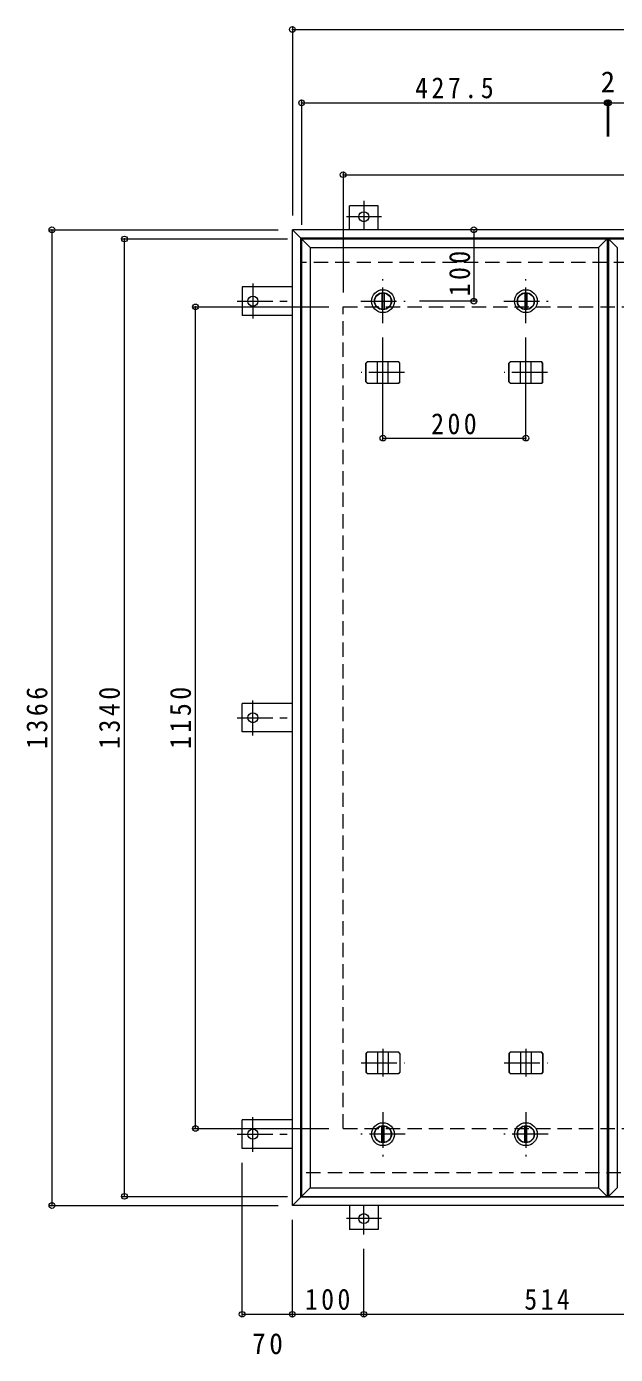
# Model space of a CAD drawing. Units: millimetres at full size, sheet at 1:10. Extents: x -2621 to 2734, y -1962 to 1834.
# Drawn here: x -2621 to -1797, y -90 to 1768 of the extents above; entities that cross this region are included whole.
import ezdxf
from ezdxf.enums import TextEntityAlignment as Align

# ---------------------------------------------------------------- set-up
doc = ezdxf.new("R2010")
doc.units = ezdxf.units.MM
doc.header["$LTSCALE"] = 10
doc.header["$PDMODE"] = 32
doc.header["$PDSIZE"] = 8
doc.linetypes.add('CHAIN1', pattern=[8, 5, -1, 1, -1])
doc.linetypes.add('DASHED2', pattern=[3, 2, -1])
for name, color, linetype, lineweight in [('0-1_躯体', 2, 'DASHED2', 9), ('0-2_仕上', 3, 'Continuous', 9), ('0-3_建具', 4, 'Continuous', 9), ('0-C_084', 2, 'Continuous', 9), ('0-E_090', 3, 'Continuous', 9), ('0-F_092', 7, 'Continuous', 9)]:
    doc.layers.add(name, color=color, linetype=linetype, lineweight=lineweight)
doc.styles.add('ＭＳ ゴシック', font='')
doc.styles.get('ＭＳ ゴシック').set_extended_font_data('MS Gothic')

msp = doc.modelspace()

# ---------------------------------------------------------------- linework, layer by layer
at = {"layer": '0-1_躯体'}
for p, q in [((-519.04, 1438.04), (-2237.04, 1438.04)), ((-2178.04, 1376.04), (-578.04, 1376.04)), ((-2178.04, 226.04), (-2178.04, 1376.04)), ((-2178.04, 226.04), (-578.04, 226.04)), ((-949.54, 164.04), (-2237.04, 164.04))]:
    msp.add_line(p, q, dxfattribs=at)
at = {"layer": '0-2_仕上'}
for p, q in [((-2236.04, 1471.04), (-2236.04, 131.04)), ((-1808.54, 1471.04), (-1808.54, 131.04)), ((-1806.54, 1471.04), (-1806.54, 131.04)), ((-1820.54, 1459.04), (-1820.54, 143.04)), ((-2236.04, 131.04), (-1808.54, 131.04)), ((-1806.54, 131.04), (-1379.04, 131.04))]:
    msp.add_line(p, q, dxfattribs=at)
for points in [[(-2224.04, 1459.04), (-2236.04, 1471.04), (-1808.54, 1471.04)], [(-2224.04, 1459.04), (-1820.54, 1459.04), (-1808.54, 1471.04)], [(-1794.54, 1459.04), (-1806.54, 1471.04), (-1379.04, 1471.04)], [(-2224.04, 1459.04), (-2224.04, 143.04), (-2236.04, 131.04)], [(-1794.54, 1459.04), (-1794.54, 143.04), (-1806.54, 131.04)], [(-2224.04, 143.04), (-1820.54, 143.04), (-1808.54, 131.04)]]:
    msp.add_lwpolyline(points, dxfattribs=at)
at = {"layer": '0-3_建具', "color": 2}
for p, q in [((-2249.04, 1484.04), (-2237.04, 1472.04)), ((-507.04, 1484.04), (-2249.04, 1484.04)), ((-2249.04, 118.04), (-2249.04, 1484.04)), ((-519.04, 1472.04), (-2237.04, 1472.04)), ((-2237.04, 130.04), (-2237.04, 1472.04)), ((-2249.04, 118.04), (-2237.04, 130.04)), ((-507.04, 118.04), (-2249.04, 118.04)), ((-519.04, 130.04), (-2237.04, 130.04))]:
    msp.add_line(p, q, dxfattribs=at)
at = {"layer": '0-3_建具', "linetype": 'CHAIN1'}
for p, q in [((-2122.29, 1264.58), (-2122.29, 1303.49)), ((-1922.29, 1264.58), (-1922.29, 1303.49)), ((-2091.9, 1284.04), (-2152.67, 1284.04)), ((-1891.9, 1284.04), (-1952.67, 1284.04)), ((-2122.29, 337.49), (-2122.29, 298.58)), ((-1922.29, 337.49), (-1922.29, 298.58)), ((-2152.67, 318.04), (-2091.9, 318.04)), ((-1952.67, 318.04), (-1891.9, 318.04))]:
    msp.add_line(p, q, dxfattribs=at)
at = {"layer": '0-3_建具'}
for p, q in [((-2146.12, 1297.04), (-2144.39, 1299.04)), ((-2146.12, 1271.04), (-2146.12, 1297.04)), ((-2145.72, 1297.04), (-2146.12, 1297.04)), ((-2145.72, 1297.04), (-2143.99, 1299.04)), ((-2145.72, 1271.04), (-2145.72, 1297.04)), ((-2100.19, 1299.04), (-2144.39, 1299.04)), ((-2129.79, 1269.04), (-2129.79, 1299.04)), ((-2114.79, 1269.04), (-2114.79, 1299.04)), ((-2098.85, 1297.04), (-2100.59, 1299.04)), ((-2098.45, 1297.04), (-2100.19, 1299.04)), ((-2098.85, 1271.04), (-2098.85, 1297.04)), ((-2098.85, 1297.04), (-2098.45, 1297.04)), ((-2098.45, 1271.04), (-2098.45, 1297.04)), ((-1946.12, 1297.04), (-1944.39, 1299.04)), ((-1946.12, 1271.04), (-1946.12, 1297.04)), ((-1945.72, 1297.04), (-1946.12, 1297.04)), ((-1945.72, 1297.04), (-1943.99, 1299.04)), ((-1945.72, 1271.04), (-1945.72, 1297.04)), ((-1900.19, 1299.04), (-1944.39, 1299.04)), ((-1929.79, 1269.04), (-1929.79, 1299.04)), ((-1914.79, 1269.04), (-1914.79, 1299.04)), ((-1898.85, 1297.04), (-1900.59, 1299.04)), ((-1898.45, 1297.04), (-1900.19, 1299.04)), ((-1898.85, 1271.04), (-1898.85, 1297.04)), ((-1898.85, 1297.04), (-1898.45, 1297.04)), ((-1898.45, 1271.04), (-1898.45, 1297.04)), ((-2146.12, 1271.04), (-2144.39, 1269.04)), ((-2145.72, 1271.04), (-2146.12, 1271.04)), ((-2145.72, 1271.04), (-2143.99, 1269.04)), ((-2144.39, 1269.04), (-2100.19, 1269.04)), ((-2098.85, 1271.04), (-2100.59, 1269.04)), ((-2098.45, 1271.04), (-2100.19, 1269.04)), ((-2098.85, 1271.04), (-2098.45, 1271.04)), ((-1946.12, 1271.04), (-1944.39, 1269.04)), ((-1945.72, 1271.04), (-1946.12, 1271.04)), ((-1945.72, 1271.04), (-1943.99, 1269.04)), ((-1944.39, 1269.04), (-1900.19, 1269.04)), ((-1898.85, 1271.04), (-1900.59, 1269.04)), ((-1898.45, 1271.04), (-1900.19, 1269.04)), ((-1898.85, 1271.04), (-1898.45, 1271.04)), ((-2146.12, 331.04), (-2144.39, 333.04)), ((-2145.72, 331.04), (-2146.12, 331.04)), ((-2146.12, 331.04), (-2146.12, 305.04)), ((-2145.72, 331.04), (-2143.99, 333.04)), ((-2145.72, 331.04), (-2145.72, 305.04)), ((-2100.19, 333.04), (-2144.39, 333.04)), ((-2129.79, 333.04), (-2129.79, 303.04)), ((-2114.79, 333.04), (-2114.79, 303.04)), ((-2098.85, 331.04), (-2100.59, 333.04)), ((-2098.45, 331.04), (-2100.19, 333.04)), ((-2098.85, 331.04), (-2098.45, 331.04)), ((-2098.85, 331.04), (-2098.85, 305.04)), ((-2098.45, 331.04), (-2098.45, 305.04)), ((-1946.12, 331.04), (-1944.39, 333.04)), ((-1945.72, 331.04), (-1946.12, 331.04)), ((-1946.12, 331.04), (-1946.12, 305.04)), ((-1945.72, 331.04), (-1943.99, 333.04)), ((-1945.72, 331.04), (-1945.72, 305.04)), ((-1900.19, 333.04), (-1944.39, 333.04)), ((-1929.79, 333.04), (-1929.79, 303.04)), ((-1914.79, 333.04), (-1914.79, 303.04)), ((-1898.85, 331.04), (-1900.59, 333.04)), ((-1898.45, 331.04), (-1900.19, 333.04)), ((-1898.85, 331.04), (-1898.45, 331.04)), ((-1898.85, 331.04), (-1898.85, 305.04)), ((-1898.45, 331.04), (-1898.45, 305.04)), ((-2145.72, 305.04), (-2146.12, 305.04)), ((-2146.12, 305.04), (-2144.39, 303.04)), ((-2145.72, 305.04), (-2143.99, 303.04)), ((-2144.39, 303.04), (-2100.19, 303.04)), ((-2098.85, 305.04), (-2100.59, 303.04)), ((-2098.45, 305.04), (-2100.19, 303.04)), ((-2098.85, 305.04), (-2098.45, 305.04)), ((-1945.72, 305.04), (-1946.12, 305.04)), ((-1946.12, 305.04), (-1944.39, 303.04)), ((-1945.72, 305.04), (-1943.99, 303.04)), ((-1944.39, 303.04), (-1900.19, 303.04)), ((-1898.85, 305.04), (-1900.59, 303.04)), ((-1898.45, 305.04), (-1900.19, 303.04)), ((-1898.85, 305.04), (-1898.45, 305.04))]:
    msp.add_line(p, q, dxfattribs=at)
at = {"layer": '0-C_084', "linetype": 'CHAIN1'}
for p, q in [((-2122.29, 1353.04), (-2122.29, 1415.04)), ((-1922.29, 1353.04), (-1922.29, 1415.04)), ((-2153.29, 1384.04), (-2091.29, 1384.04)), ((-1953.29, 1384.04), (-1891.29, 1384.04)), ((-2122.29, 249.04), (-2122.29, 187.04)), ((-1922.29, 249.04), (-1922.29, 187.04)), ((-2091.29, 218.04), (-2153.29, 218.04)), ((-1891.29, 218.04), (-1953.29, 218.04))]:
    msp.add_line(p, q, dxfattribs=at)
at = {"layer": '0-C_084'}
for p, q in [((-2123.79, 1395.44), (-2123.79, 1372.63)), ((-2120.79, 1395.44), (-2120.79, 1372.63)), ((-1923.79, 1395.44), (-1923.79, 1372.63)), ((-1920.79, 1395.44), (-1920.79, 1372.63)), ((-2123.79, 206.63), (-2123.79, 229.44)), ((-2120.79, 206.63), (-2120.79, 229.44)), ((-1923.79, 206.63), (-1923.79, 229.44)), ((-1920.79, 206.63), (-1920.79, 229.44))]:
    msp.add_line(p, q, dxfattribs=at)
for centre, radius in [((-2122.29, 1384.04), 16), ((-2122.29, 1384.04), 12), ((-2122.29, 1384.04), 11.5), ((-1922.29, 1384.04), 16), ((-1922.29, 1384.04), 12), ((-1922.29, 1384.04), 11.5), ((-2122.29, 218.04), 16), ((-2122.29, 218.04), 12), ((-2122.29, 218.04), 11.5), ((-1922.29, 218.04), 16), ((-1922.29, 218.04), 12), ((-1922.29, 218.04), 11.5)]:
    msp.add_circle(centre, radius, dxfattribs=at)
at = {"layer": '0-E_090', "linetype": 'CHAIN1'}
for p, q in [((-2149.04, 1524.39), (-2149.04, 1484.24)), ((-2124.2, 1502.24), (-2173.09, 1502.24)), ((-2304.24, 1408.88), (-2304.24, 1359.99)), ((-2326.4, 1384.04), (-2249.04, 1384.04)), ((-2304.24, 776.2), (-2304.24, 825.08)), ((-2326.4, 801.04), (-2249.04, 801.04)), ((-2304.24, 193.2), (-2304.24, 242.08)), ((-2326.4, 218.04), (-2249.04, 218.04)), ((-2149.04, 77.68), (-2149.04, 117.84)), ((-2124.2, 99.84), (-2173.09, 99.84))]:
    msp.add_line(p, q, dxfattribs=at)
at = {"layer": '0-E_090'}
for p, q in [((-2169.04, 1484.04), (-2169.04, 1517.24)), ((-2129.04, 1517.24), (-2169.04, 1517.24)), ((-2129.04, 1484.04), (-2129.04, 1517.24)), ((-2249.04, 1404.04), (-2319.24, 1404.04)), ((-2319.24, 1404.04), (-2319.24, 1364.04)), ((-2249.04, 1364.04), (-2319.24, 1364.04)), ((-2319.24, 781.04), (-2319.24, 821.04)), ((-2249.04, 821.04), (-2319.24, 821.04)), ((-2249.04, 781.04), (-2319.24, 781.04)), ((-2319.24, 198.04), (-2319.24, 238.04)), ((-2249.04, 238.04), (-2319.24, 238.04)), ((-2249.04, 198.04), (-2319.24, 198.04)), ((-2169.04, 118.04), (-2169.04, 84.84)), ((-2129.04, 118.04), (-2129.04, 84.84)), ((-2129.04, 84.84), (-2169.04, 84.84))]:
    msp.add_line(p, q, dxfattribs=at)
for centre in [(-2149.04, 1502.24), (-2304.24, 1384.04), (-2304.24, 801.04), (-2304.24, 218.04), (-2149.04, 99.84)]:
    msp.add_circle(centre, 7, dxfattribs=at)
at = {"layer": '0-F_092'}
for p, q in [((-2249.04, 1767.39), (-2249.04, 1504.04)), ((-2249.04, 1764.39), (-507.04, 1764.39)), ((-2236.04, 1664.6), (-2236.04, 1491.04)), ((-2236.04, 1661.6), (-1808.54, 1661.6)), ((-1808.54, 1664.6), (-1808.54, 1614.39)), ((-1808.54, 1661.6), (-1806.54, 1661.6)), ((-1806.54, 1664.6), (-1806.54, 1614.39)), ((-1806.54, 1661.6), (-1379.04, 1661.6)), ((-2178.04, 1564.05), (-2178.04, 1396.04)), ((-2178.04, 1561.05), (-578.04, 1561.05)), ((-2588.44, 1484.04), (-2269.04, 1484.04)), ((-2585.44, 1484.04), (-2585.44, 118.04)), ((-2487, 1471.04), (-2256.04, 1471.04)), ((-2484, 131.04), (-2484, 1471.04)), ((-1995.09, 1484.04), (-1995.09, 1384.04)), ((-2387.55, 1376.04), (-2198.04, 1376.04)), ((-2384.55, 226.04), (-2384.55, 1376.04)), ((-1992.09, 1384.04), (-2071.29, 1384.04)), ((-2122.29, 1189.36), (-2122.29, 1333.04)), ((-1922.29, 1189.36), (-1922.29, 1333.04)), ((-2122.29, 1192.36), (-1922.29, 1192.36)), ((-2387.55, 226.04), (-2198.04, 226.04)), ((-2319.24, -37.07), (-2319.24, 178.04)), ((-2487, 131.04), (-2256.04, 131.04)), ((-2588.44, 118.04), (-2269.04, 118.04)), ((-2249.04, -37.07), (-2249.04, 98.04)), ((-2149.04, -37.07), (-2149.04, 57.68)), ((-2319.24, -34.07), (-2249.04, -34.07)), ((-2249.04, -34.07), (-2149.04, -34.07)), ((-2149.04, -34.07), (-1635.04, -34.07))]:
    msp.add_line(p, q, dxfattribs=at)
for p in [(-2249.04, 1764.39), (-2236.04, 1661.6), (-1808.54, 1661.6), (-1806.54, 1661.6), (-2178.04, 1561.05), (-2585.44, 1484.04), (-1995.09, 1484.04), (-2484, 1471.04), (-2384.55, 1376.04), (-1995.09, 1384.04), (-2122.29, 1192.36), (-1922.29, 1192.36), (-2384.55, 226.04), (-2484, 131.04), (-2585.44, 118.04), (-2319.24, -34.07), (-2249.04, -34.07), (-2149.04, -34.07)]:
    msp.add_point(p, dxfattribs=at)

# ---------------------------------------------------------------- texts
at = {"layer": '0-F_092', "color": 2, "style": 'ＭＳ ゴシック'}
msp.add_text('2', height=29.33, dxfattribs=at).set_placement((-1817.54, 1667.6), align=Align.BOTTOM_LEFT)
at = {"layer": '0-F_092', "color": 2, "char_height": 29.33, "attachment_point": 7, "style": 'ＭＳ ゴシック'}
for s, insert in [('\\T1.28;\\W0.9;427.5', (-2077.29, 1667.6)), ('\\T1.27;\\W0.9;200', (-2054.79, 1197.36)), ('\\T1.27;\\W0.9;100', (-2231.54, -28.07)), ('\\T1.27;\\W0.9;514', (-1924.54, -28.07)), ('\\T1.27;\\W0.95;70', (-2305.39, -90.25))]:
    msp.add_mtext(s, dxfattribs=dict(at, insert=insert))
at = {"layer": '0-F_092', "color": 2, "char_height": 29.33, "attachment_point": 7, "rotation": 90, "style": 'ＭＳ ゴシック'}
for s, insert in [('\\T1.27;\\W0.9;100', (-2000.09, 1390.93)), ('\\T1.28;\\W0.9;1366', (-2591.44, 757.29)), ('\\T1.28;\\W0.9;1340', (-2490, 757.29)), ('\\T1.28;\\W0.9;1150', (-2390.55, 757.29))]:
    msp.add_mtext(s, dxfattribs=dict(at, insert=insert))

doc.saveas('drawing.dxf')
